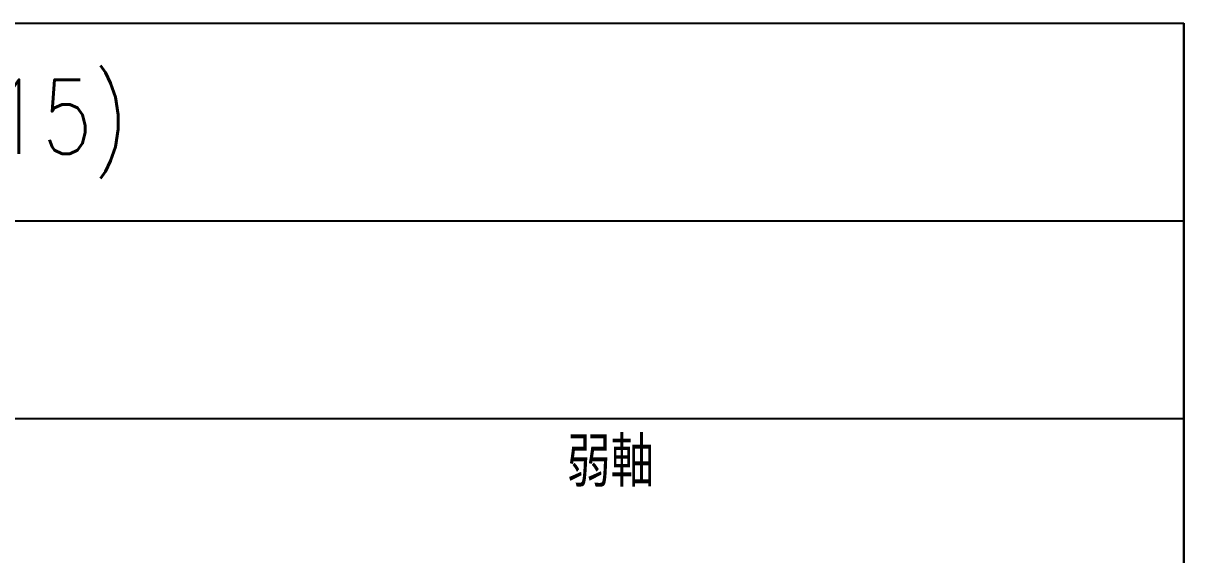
# Model space of a CAD drawing. Extents: x -668440 to 810000, y -1678500 to 210463.
# Drawn here: x -547837 to -526717, y -986524 to -976843 of the extents above; entities that cross this region are included whole.
import ezdxf
from ezdxf.enums import TextEntityAlignment as Align

# ---------------------------------------------------------------- set-up
doc = ezdxf.new("R2010")
doc.units = 0
doc.header["$MEASUREMENT"] = 0
doc.layers.get('0').update_dxf_attribs({"color": 3, "linetype": 'CONTINUOUS'})
doc.layers.add('00_ADDL', color=253, linetype='CONTINUOUS', plot=False)
doc.layers.add('_1-1_L-CL', color=3, linetype='CONTINUOUS')
doc.layers.add('_1-B_TXT1', color=3, linetype='CONTINUOUS')
doc.styles.add('S020', font='simplex.shx', dxfattribs={"width": 0.8, "height": 100, "bigfont": 'extfont2.shx'})

# ---------------------------------------------------------------- blocks, each defined once
blk = doc.blocks.new('剛接合部C1Y')
at = {"layer": '00_ADDL'}
blk.add_line((-219741.54476, -407169.07507), (-219741.54476, -402309.07507), dxfattribs=at)
at = {"layer": '_1-1_L-CL'}
for p, q in [((-225827.6965, -402309.07507), (-219741.54476, -402309.07507)), ((-219741.54476, -402309.07507), (-219741.54476, -413694.07507)), ((-225827.6965, -402669.07507), (-219741.54476, -402669.07507)), ((-225827.6965, -403029.07507), (-219741.54476, -403029.07507))]:
    blk.add_line(p, q, dxfattribs=at)
at = {"layer": '_1-1_L-CL', "style": 'S020', "width": 0.8}
blk.add_text('C2X/C2Y (H-300x300x10x15)', height=135, dxfattribs=at).set_placement((-222784.62063, -402489.07507), align=Align.MIDDLE)
at = {"layer": '_1-B_TXT1', "style": 'S020', "width": 0.8}
blk.add_text('弱軸', height=90, dxfattribs=at).set_placement((-220784.62063, -403180.00234), align=Align.BOTTOM_CENTER)

msp = doc.modelspace()

# ---------------------------------------------------------------- block references
at = {"xscale": 10, "yscale": 10, "zscale": 10}
msp.add_blockref('剛接合部C1Y', (1670698.7, 3046247.4, 5600), dxfattribs=at)

doc.saveas('drawing.dxf')
